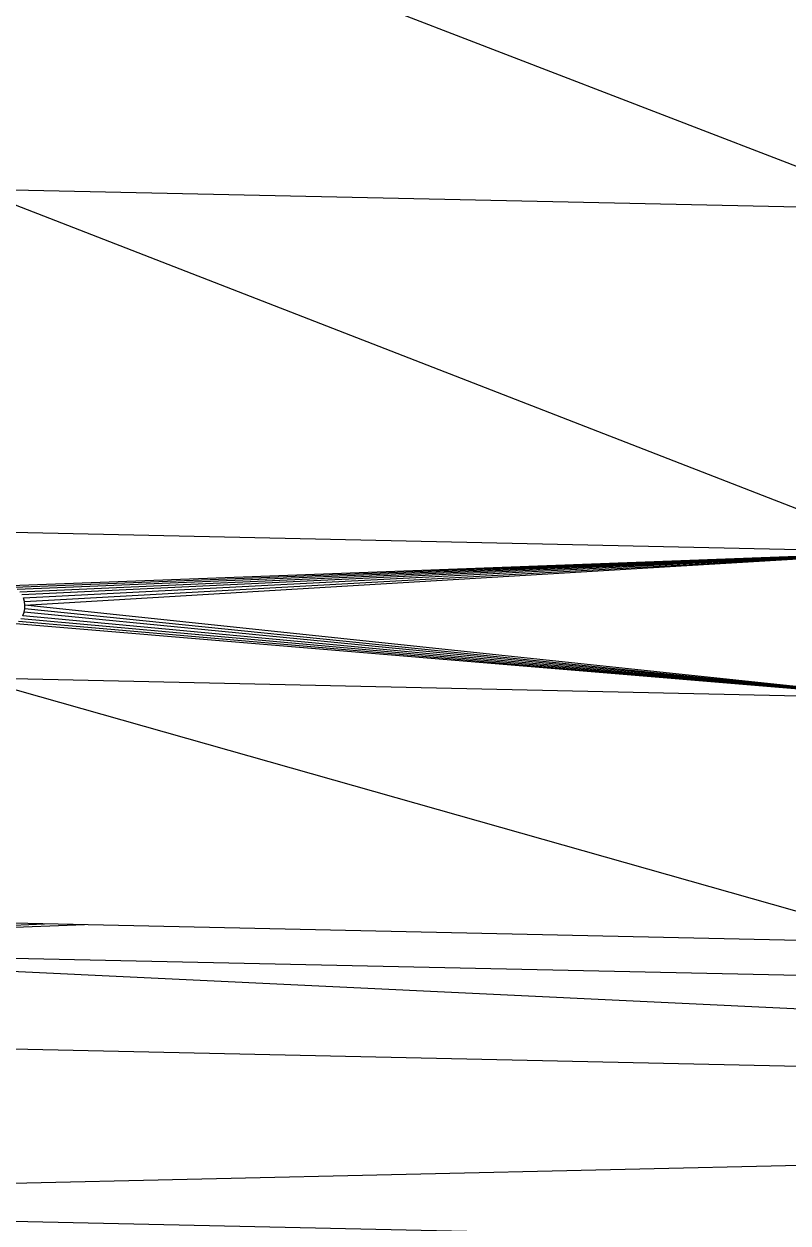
# Model space of a CAD drawing. Header units: millimetres. Extents: x -72 to 40, y 37 to 183.
# Drawn here: x -61.74 to -52.92, y 64.99 to 78.82 of the extents above; entities that cross this region are included whole.
import ezdxf

# ---------------------------------------------------------------- set-up
doc = ezdxf.new("R2010")
doc.units = ezdxf.units.MM
doc.layers.add('Shape2DView002', color=7, linetype='CONTINUOUS')

msp = doc.modelspace()

# ---------------------------------------------------------------- linework, layer by layer
at = {"layer": 'Shape2DView002'}
for p, q in [((-51.534, 76.678), (-62.316, 80.834)), ((-51.534, 72.726), (-62.316, 76.913)), ((-51.534, 76.678), (-62.316, 76.913)), ((-51.534, 72.726), (-62.316, 72.961)), ((-61.891, 72.343), (-51.534, 72.726)), ((-61.853, 72.324), (-51.534, 72.726)), ((-61.819, 72.3), (-51.534, 72.726)), ((-61.789, 72.27), (-51.534, 72.726)), ((-61.764, 72.236), (-51.534, 72.726)), ((-61.746, 72.198), (-51.534, 72.726)), ((-61.733, 72.157), (-51.534, 72.726)), ((-61.728, 72.115), (-51.534, 72.726)), ((-61.733, 72.157), (-61.746, 72.198)), ((-61.739, 72.032), (-61.73, 72.073)), ((-61.728, 72.115), (-61.733, 72.157)), ((-61.73, 72.073), (-61.728, 72.115)), ((-51.534, 71.038), (-61.73, 72.073)), ((-51.534, 71.038), (-61.728, 72.115)), ((-51.534, 71.038), (-61.803, 71.927)), ((-51.534, 71.038), (-61.776, 71.958)), ((-61.754, 71.993), (-61.739, 72.032)), ((-51.534, 71.038), (-61.754, 71.993)), ((-61.736, 72.044), (-61.74, 72.046)), ((-51.534, 71.038), (-61.739, 72.032)), ((-51.534, 71.038), (-61.835, 71.901)), ((-51.534, 68.219), (-62.316, 71.273)), ((-51.534, 71.038), (-62.316, 71.273)), ((-61.501, 68.436), (-67.732, 68.168)), ((-61.041, 68.426), (-67.732, 68.168)), ((-51.534, 68.219), (-62.316, 68.454)), ((-44.396, 67.053), (-67.732, 68.168)), ((-44.396, 67.659), (-67.732, 68.168)), ((-44.396, 66.611), (-69.813, 67.165)), ((-71.769, 65.219), (-44.396, 65.848)), ((-44.396, 64.622), (-71.769, 65.219))]:
    msp.add_line(p, q, dxfattribs=at)

doc.saveas('drawing.dxf')
